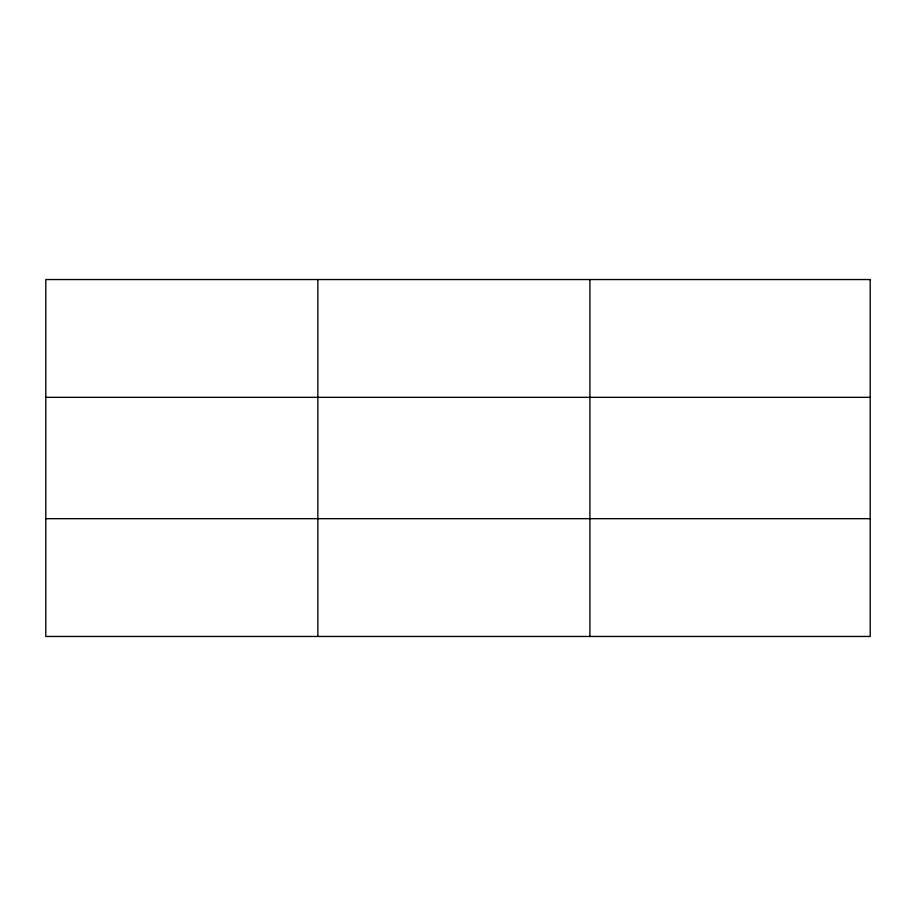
<?xml version="1.0" encoding="UTF-8"?>
<svg xmlns="http://www.w3.org/2000/svg" width="916" height="916" viewBox="0 0 916 916"><rect width="100%" height="100%" fill="white"/><g stroke="black" fill="none" stroke-linecap="round" stroke-linejoin="round"><path stroke-width="1.37" d="M317.852 636.46L317.852 279.54M589.904 636.46L589.904 279.54M45.8 397.326L870.2 397.326M45.8 518.674L870.2 518.674M870.2 279.54L870.2 636.46L45.8 636.46L45.8 279.54L870.2 279.54"/></g></svg>
